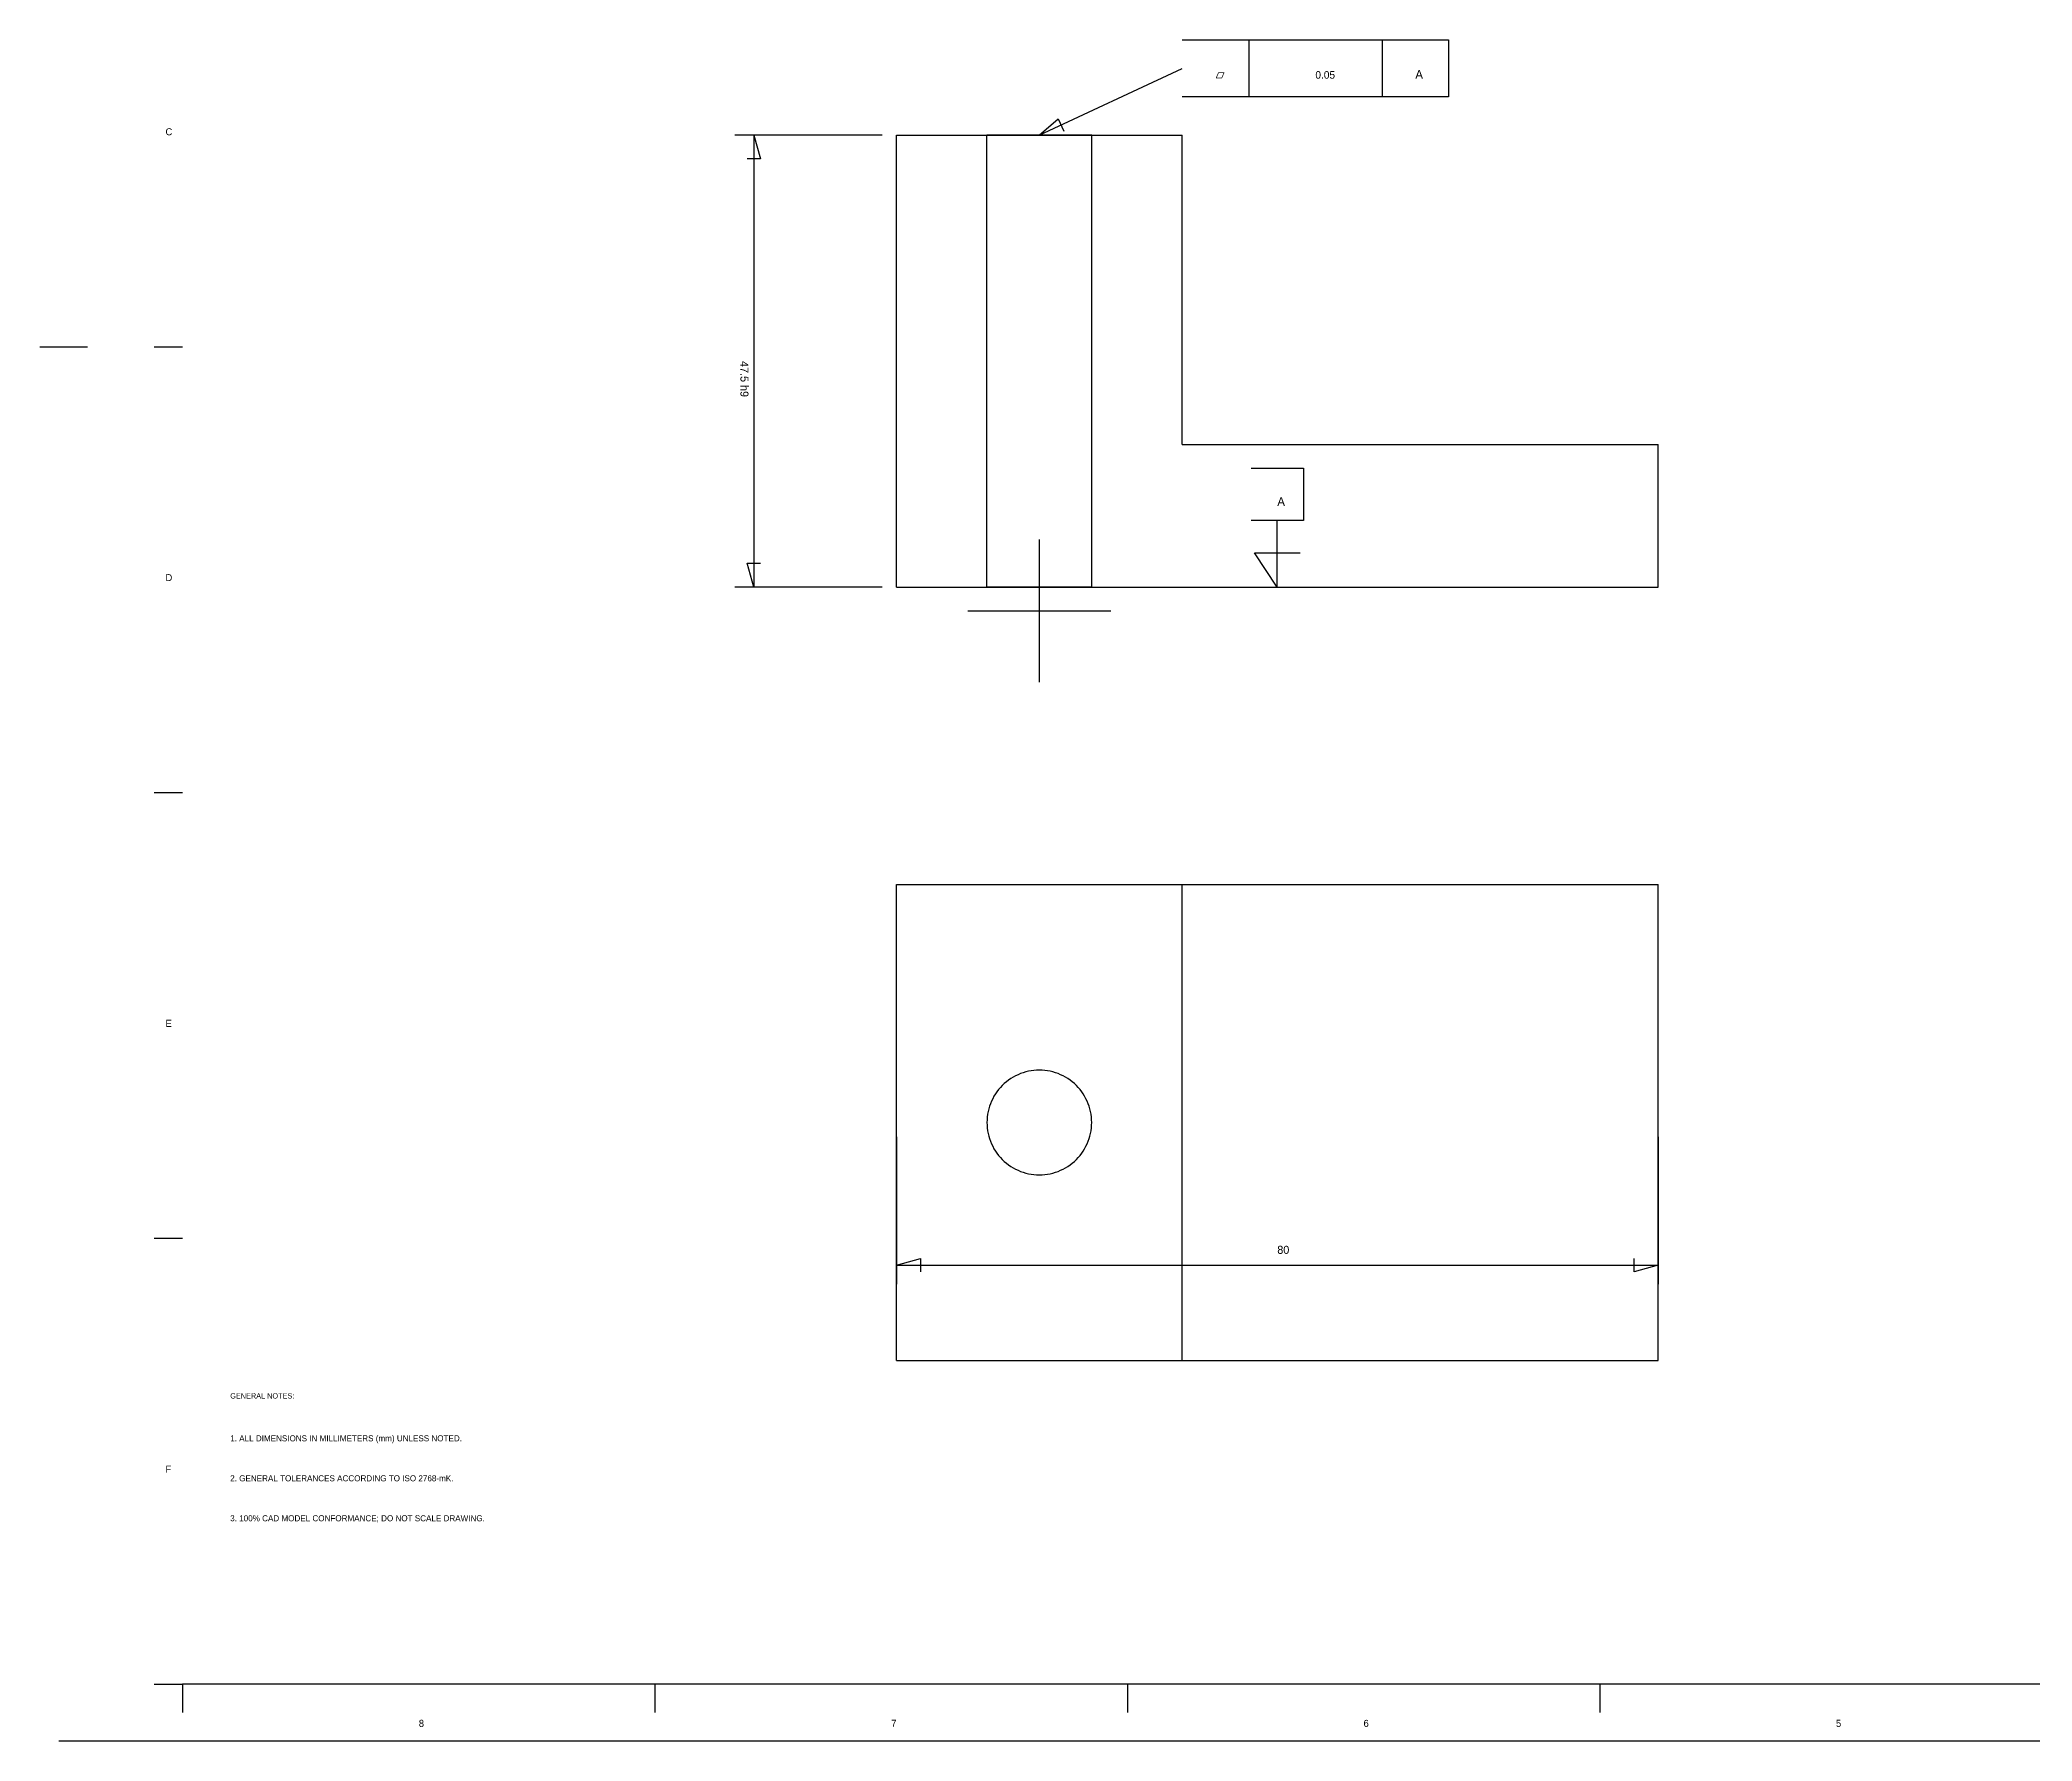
# Model space of a CAD drawing. Header units: metres. Extents: x 0 to 1587, y -826 to 297.
# Drawn here: x 0 to 791, y -818 to -142 of the extents above; entities that cross this region are included whole.
import ezdxf

# ---------------------------------------------------------------- set-up
doc = ezdxf.new("R2010")
doc.units = ezdxf.units.M
for name, color, linetype in [('ANNOTATIONS', 3, 'CONTINUOUS'), ('BORDER', 7, 'CONTINUOUS'), ('CENTER', 4, 'Continuous'), ('DIMENSIONS', 2, 'CONTINUOUS'), ('TITLE_BLOCK', 7, 'CONTINUOUS'), ('VISIBLE', 7, 'CONTINUOUS')]:
    doc.layers.add(name, color=color, linetype=linetype)

msp = doc.modelspace()

# ---------------------------------------------------------------- linework, layer by layer
at = {"layer": 'BORDER'}
for p, q in [((480, -142.37), (480, -165.05)), ((532.91, -142.37), (532.91, -165.05)), ((0, -264.26), (18.9, -264.26)), ((45.35, -264.26), (56.69, -264.26)), ((45.35, -441.26), (56.69, -441.26)), ((45.35, -618.29), (56.69, -618.29)), ((45.35, -795.28), (56.69, -795.28)), ((1557.17, -795.28), (56.69, -795.28)), ((56.69, -795.28), (56.69, -806.62)), ((244.23, -795.28), (244.23, -806.62)), ((431.81, -795.28), (431.81, -806.62)), ((619.39, -795.28), (619.39, -806.62)), ((1579.84, -817.96), (7.56, -817.96))]:
    msp.add_line(p, q, dxfattribs=at)
at = {"layer": 'CENTER'}
for p, q in [((396.85, -340.8), (396.85, -397.49)), ((368.5, -369.14), (425.2, -369.14))]:
    msp.add_line(p, q, dxfattribs=at)
at = {"layer": 'DIMENSIONS'}
for p, q in [((396.85, -180.17), (453.54, -153.71)), ((396.85, -180.17), (404.3, -173.78)), ((404.3, -173.78), (406.53, -178.58)), ((334.49, -180.17), (275.91, -180.17)), ((283.46, -180.17), (283.46, -359.69)), ((283.46, -180.17), (286.11, -189.61)), ((286.11, -189.61), (280.82, -189.61)), ((491.34, -359.69), (491.34, -333.24)), ((491.34, -359.69), (482.27, -346.09)), ((482.27, -346.09), (500.41, -346.09)), ((283.46, -359.69), (280.82, -350.24)), ((280.82, -350.24), (286.11, -350.24)), ((334.49, -359.69), (275.91, -359.69)), ((340.16, -577.96), (340.16, -636.54)), ((642.52, -577.96), (642.52, -636.54)), ((340.16, -628.98), (349.61, -626.34)), ((340.16, -628.98), (642.52, -628.98)), ((349.61, -626.34), (349.61, -631.63)), ((633.07, -631.63), (633.07, -626.34)), ((642.52, -628.98), (633.07, -631.63))]:
    msp.add_line(p, q, dxfattribs=at)
at = {"layer": 'TITLE_BLOCK'}
for p, q in [((453.54, -142.37), (559.37, -142.37)), ((559.37, -142.37), (559.37, -165.05)), ((559.37, -165.05), (453.54, -165.05)), ((480.95, -312.45), (501.73, -312.45)), ((501.73, -312.45), (501.73, -333.24)), ((501.73, -333.24), (480.95, -333.24))]:
    msp.add_line(p, q, dxfattribs=at)
at = {"layer": 'VISIBLE'}
for p, q in [((340.16, -359.71), (340.16, -180.18)), ((340.16, -180.18), (453.54, -180.18)), ((376.58, -180.18), (376.06, -180.18)), ((376.06, -180.18), (376.58, -180.18)), ((376.06, -359.71), (376.06, -180.18)), ((378.12, -180.18), (376.58, -180.18)), ((376.58, -180.18), (378.12, -180.18)), ((380.6, -180.18), (378.12, -180.18)), ((378.12, -180.18), (380.6, -180.18)), ((383.89, -180.18), (380.6, -180.18)), ((380.6, -180.18), (383.89, -180.18)), ((387.83, -180.18), (383.89, -180.18)), ((383.89, -180.18), (387.83, -180.18)), ((392.22, -180.18), (387.83, -180.18)), ((387.83, -180.18), (392.22, -180.18)), ((396.85, -180.18), (392.22, -180.18)), ((392.22, -180.18), (396.85, -180.18)), ((401.47, -180.18), (396.85, -180.18)), ((396.85, -180.18), (401.47, -180.18)), ((405.87, -180.18), (401.47, -180.18)), ((401.47, -180.18), (405.87, -180.18)), ((409.81, -180.18), (405.87, -180.18)), ((405.87, -180.18), (409.81, -180.18)), ((413.1, -180.18), (409.81, -180.18)), ((409.81, -180.18), (413.1, -180.18)), ((415.58, -180.18), (413.1, -180.18)), ((413.1, -180.18), (415.58, -180.18)), ((417.12, -180.18), (415.58, -180.18)), ((415.58, -180.18), (417.12, -180.18)), ((417.64, -180.18), (417.12, -180.18)), ((417.12, -180.18), (417.64, -180.18)), ((417.64, -359.71), (417.64, -180.18)), ((453.54, -303.02), (453.54, -180.18)), ((453.54, -303.02), (642.52, -303.02)), ((642.52, -359.71), (642.52, -303.02)), ((340.16, -359.71), (642.52, -359.71)), ((376.58, -359.71), (376.06, -359.71)), ((376.06, -359.71), (376.58, -359.71)), ((378.12, -359.71), (376.58, -359.71)), ((376.58, -359.71), (378.12, -359.71)), ((380.6, -359.71), (378.12, -359.71)), ((378.12, -359.71), (380.6, -359.71)), ((383.89, -359.71), (380.6, -359.71)), ((380.6, -359.71), (383.89, -359.71)), ((387.83, -359.71), (383.89, -359.71)), ((383.89, -359.71), (387.83, -359.71)), ((392.22, -359.71), (387.83, -359.71)), ((387.83, -359.71), (392.22, -359.71)), ((396.85, -359.71), (392.22, -359.71)), ((392.22, -359.71), (396.85, -359.71)), ((401.47, -359.71), (396.85, -359.71)), ((396.85, -359.71), (401.47, -359.71)), ((405.87, -359.71), (401.47, -359.71)), ((401.47, -359.71), (405.87, -359.71)), ((409.81, -359.71), (405.87, -359.71)), ((405.87, -359.71), (409.81, -359.71)), ((413.1, -359.71), (409.81, -359.71)), ((409.81, -359.71), (413.1, -359.71)), ((415.58, -359.71), (413.1, -359.71)), ((413.1, -359.71), (415.58, -359.71)), ((417.12, -359.71), (415.58, -359.71)), ((415.58, -359.71), (417.12, -359.71)), ((417.64, -359.71), (417.12, -359.71)), ((417.12, -359.71), (417.64, -359.71)), ((340.16, -477.8), (642.52, -477.8)), ((340.16, -666.78), (340.16, -477.8)), ((340.16, -477.8), (453.54, -477.8)), ((453.54, -477.8), (642.52, -477.8)), ((453.54, -666.78), (453.54, -477.8)), ((642.52, -666.78), (642.52, -477.8)), ((388.4, -553.3), (387.42, -553.77)), ((389.4, -552.88), (388.4, -553.3)), ((390.43, -552.52), (389.4, -552.88)), ((391.47, -552.21), (390.43, -552.52)), ((392.52, -551.96), (391.47, -552.21)), ((393.59, -551.76), (392.52, -551.96)), ((394.67, -551.62), (393.59, -551.76)), ((395.76, -551.53), (394.67, -551.62)), ((396.85, -551.5), (395.76, -551.53)), ((397.94, -551.53), (396.85, -551.5)), ((399.03, -551.62), (397.94, -551.53)), ((400.11, -551.76), (399.03, -551.62)), ((401.17, -551.96), (400.11, -551.76)), ((402.23, -552.21), (401.17, -551.96)), ((403.27, -552.52), (402.23, -552.21)), ((404.29, -552.88), (403.27, -552.52)), ((405.3, -553.3), (404.29, -552.88)), ((406.28, -553.77), (405.3, -553.3)), ((379.42, -560.97), (378.85, -561.9)), ((380.04, -560.07), (379.42, -560.97)), ((380.7, -559.21), (380.04, -560.07)), ((381.4, -558.38), (380.7, -559.21)), ((382.15, -557.59), (381.4, -558.38)), ((382.94, -556.85), (382.15, -557.59)), ((383.76, -556.14), (382.94, -556.85)), ((384.63, -555.48), (383.76, -556.14)), ((385.52, -554.86), (384.63, -555.48)), ((386.46, -554.29), (385.52, -554.86)), ((387.42, -553.77), (386.46, -554.29)), ((407.24, -554.29), (406.28, -553.77)), ((408.17, -554.86), (407.24, -554.29)), ((409.07, -555.48), (408.17, -554.86)), ((409.93, -556.14), (409.07, -555.48)), ((410.76, -556.85), (409.93, -556.14)), ((411.55, -557.59), (410.76, -556.85)), ((412.3, -558.38), (411.55, -557.59)), ((413, -559.21), (412.3, -558.38)), ((413.66, -560.07), (413, -559.21)), ((414.28, -560.97), (413.66, -560.07)), ((414.85, -561.9), (414.28, -560.97)), ((376.32, -569.03), (376.18, -570.11)), ((376.52, -567.97), (376.32, -569.03)), ((376.77, -566.91), (376.52, -567.97)), ((377.08, -565.87), (376.77, -566.91)), ((377.44, -564.85), (377.08, -565.87)), ((377.86, -563.84), (377.44, -564.85)), ((378.33, -562.86), (377.86, -563.84)), ((378.85, -561.9), (378.33, -562.86)), ((415.37, -562.86), (414.85, -561.9)), ((415.84, -563.84), (415.37, -562.86)), ((416.26, -564.85), (415.84, -563.84)), ((416.62, -565.87), (416.26, -564.85)), ((416.93, -566.91), (416.62, -565.87)), ((417.18, -567.97), (416.93, -566.91)), ((417.38, -569.03), (417.18, -567.97)), ((417.52, -570.11), (417.38, -569.03)), ((376.09, -571.2), (376.06, -572.29)), ((376.06, -572.29), (376.09, -573.38)), ((376.18, -570.11), (376.09, -571.2)), ((376.09, -573.38), (376.18, -574.47)), ((376.18, -574.47), (376.32, -575.55)), ((376.32, -575.55), (376.52, -576.62)), ((376.52, -576.62), (376.77, -577.67)), ((416.93, -577.67), (417.18, -576.62)), ((417.18, -576.62), (417.38, -575.55)), ((417.38, -575.55), (417.52, -574.47)), ((417.61, -571.2), (417.52, -570.11)), ((417.52, -574.47), (417.61, -573.38)), ((417.64, -572.29), (417.61, -571.2)), ((417.61, -573.38), (417.64, -572.29)), ((376.77, -577.67), (377.08, -578.71)), ((377.08, -578.71), (377.44, -579.74)), ((377.44, -579.74), (377.86, -580.74)), ((377.86, -580.74), (378.33, -581.73)), ((378.33, -581.73), (378.85, -582.69)), ((378.85, -582.69), (379.42, -583.62)), ((379.42, -583.62), (380.04, -584.52)), ((380.04, -584.52), (380.7, -585.38)), ((380.7, -585.38), (381.4, -586.2)), ((412.3, -586.2), (413, -585.38)), ((413, -585.38), (413.66, -584.52)), ((413.66, -584.52), (414.28, -583.62)), ((414.28, -583.62), (414.85, -582.69)), ((414.85, -582.69), (415.37, -581.73)), ((415.37, -581.73), (415.84, -580.74)), ((415.84, -580.74), (416.26, -579.74)), ((416.26, -579.74), (416.62, -578.71)), ((416.62, -578.71), (416.93, -577.67)), ((381.4, -586.2), (382.15, -586.99)), ((382.15, -586.99), (382.94, -587.74)), ((382.94, -587.74), (383.76, -588.44)), ((383.76, -588.44), (384.63, -589.11)), ((384.63, -589.11), (385.52, -589.72)), ((385.52, -589.72), (386.46, -590.29)), ((386.46, -590.29), (387.42, -590.82)), ((387.42, -590.82), (388.4, -591.28)), ((388.4, -591.28), (389.4, -591.7)), ((389.4, -591.7), (390.43, -592.06)), ((390.43, -592.06), (391.47, -592.37)), ((391.47, -592.37), (392.52, -592.62)), ((392.52, -592.62), (393.59, -592.82)), ((393.59, -592.82), (394.67, -592.96)), ((394.67, -592.96), (395.76, -593.05)), ((395.76, -593.05), (396.85, -593.08)), ((396.85, -593.08), (397.94, -593.05)), ((397.94, -593.05), (399.03, -592.96)), ((399.03, -592.96), (400.11, -592.82)), ((400.11, -592.82), (401.17, -592.62)), ((401.17, -592.62), (402.23, -592.37)), ((402.23, -592.37), (403.27, -592.06)), ((403.27, -592.06), (404.29, -591.7)), ((404.29, -591.7), (405.3, -591.28)), ((405.3, -591.28), (406.28, -590.82)), ((406.28, -590.82), (407.24, -590.29)), ((407.24, -590.29), (408.17, -589.72)), ((408.17, -589.72), (409.07, -589.11)), ((409.07, -589.11), (409.93, -588.44)), ((409.93, -588.44), (410.76, -587.74)), ((410.76, -587.74), (411.55, -586.99)), ((411.55, -586.99), (412.3, -586.2)), ((340.16, -666.78), (642.52, -666.78)), ((340.16, -666.78), (453.54, -666.78)), ((453.54, -666.78), (642.52, -666.78))]:
    msp.add_line(p, q, dxfattribs=at)

# ---------------------------------------------------------------- texts
at = {"layer": 'ANNOTATIONS'}
for s, p in [('1. ALL DIMENSIONS IN MILLIMETERS (mm) UNLESS NOTED.', (75.59, -698.91)), ('2. GENERAL TOLERANCES ACCORDING TO ISO 2768-mK.', (75.59, -714.78)), ('3. 100% CAD MODEL CONFORMANCE; DO NOT SCALE DRAWING.', (75.59, -730.65))]:
    msp.add_text(s, height=2.4, dxfattribs=at).set_placement(p)
at = {"layer": 'BORDER'}
for s, p in [('C', (49.89, -180.28)), ('D', (49.89, -357.31)), ('E', (49.89, -534.31)), ('F', (49.89, -711.3)), ('8', (150.46, -812.29)), ('7', (338.04, -812.29)), ('6', (525.58, -812.29)), ('5', (713.16, -812.29))]:
    msp.add_text(s, height=2.8, dxfattribs=at).set_placement(p)
at = {"layer": 'DIMENSIONS'}
for s, height, p in [('0.05', 3, (506.46, -157.79)), ('80', 3.2, (491.34, -624.45))]:
    msp.add_text(s, height=height, dxfattribs=at).set_placement(p)
msp.add_text('47.5 h9', height=3.2, rotation=-90, dxfattribs=at).set_placement((278.17, -269.93))
at = {"layer": 'TITLE_BLOCK'}
for s, height, p in [('⏥', 3, (466.77, -157.79)), ('A', 3.4, (546.14, -157.79)), ('A', 3.4, (491.34, -327.42)), ('GENERAL NOTES:', 2.1, (75.59, -681.9))]:
    msp.add_text(s, height=height, dxfattribs=at).set_placement(p)

doc.saveas('drawing.dxf')
